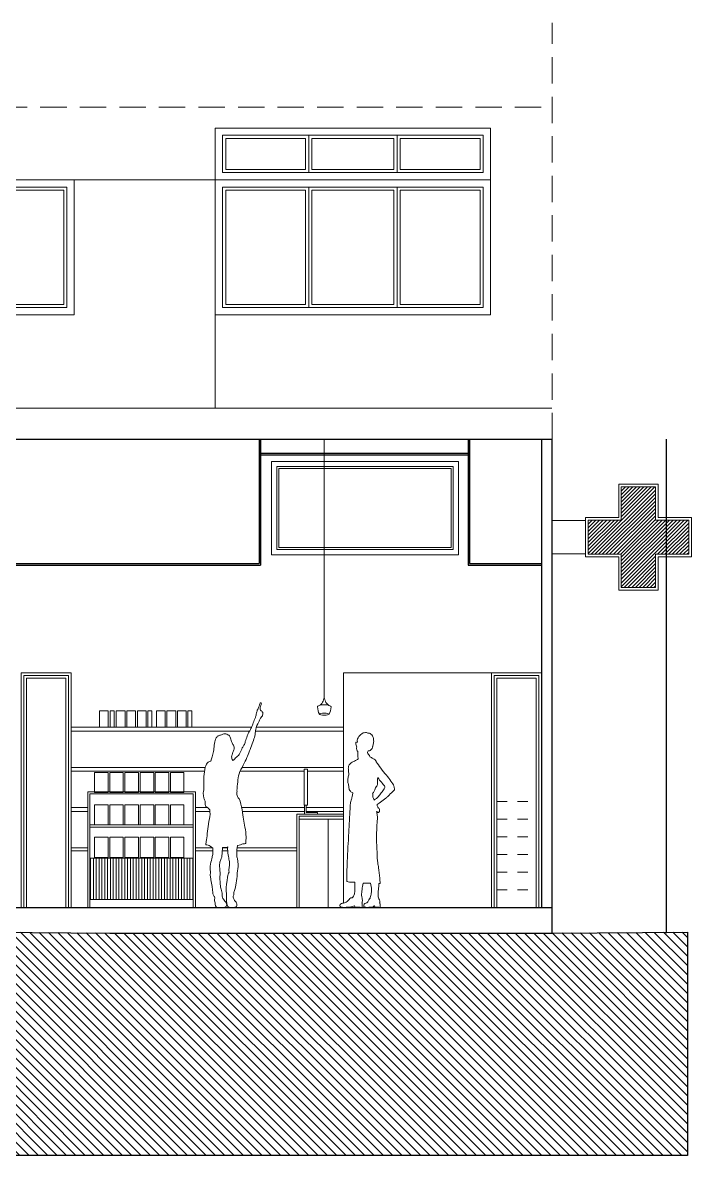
# Model space of a CAD drawing. Header units: millimetres. Extents: x -177 to 251, y 63 to 264.
# Drawn here: x 161.96 to 168.4, y 129.68 to 140.6 of the extents above; entities that cross this region are included whole.
import ezdxf

# ---------------------------------------------------------------- set-up
doc = ezdxf.new("R2010")
doc.units = ezdxf.units.MM
doc.header["$LTSCALE"] = 0.01
doc.linetypes.add('TRAZOS', pattern=[19.05, 12.7, -6.35])
for name, color, linetype, lineweight in [('ARQ_AUXILIARES', 4, 'Continuous', 0), ('ARQ_DISCONTINUAS', 6, 'TRAZOS', 5), ('ARQ_MOBILIARIO', 102, 'Continuous', 5), ('ARQ_PROYECCION 2', 5, 'Continuous', 5), ('ARQ_SECCION', 1, 'Continuous', 25)]:
    doc.layers.add(name, color=color, linetype=linetype, lineweight=lineweight)

# ---------------------------------------------------------------- blocks, each defined once
blk = doc.blocks.new('q4gqwrge')
at = {"layer": 'ARQ_MOBILIARIO'}
for p, q in [((1430.389, 889.423), (1430.389, 890.808)), ((1430.382, 889.423), (1430.397, 889.423))]:
    blk.add_line(p, q, dxfattribs=at)
blk.add_ellipse((1430.389, 889.119), major_axis=(-0.0917, 0), ratio=0.214926, dxfattribs=at)
for points, knots in [([(1430.3, 889.287), (1430.316, 889.298), (1430.359, 889.333), (1430.375, 889.386), (1430.382, 889.423)], [2.482764, 2.482764, 2.482764, 2.482764, 8.247085, 19.15, 19.15, 19.15, 19.15]), ([(1430.477, 889.288), (1430.462, 889.299), (1430.419, 889.334), (1430.403, 889.386), (1430.397, 889.423)], [2.656786, 2.656786, 2.656786, 2.656786, 8.247085, 19.15, 19.15, 19.15, 19.15]), ([(1430.259, 889.261), (1430.26, 889.264), (1430.262, 889.27), (1430.266, 889.274), (1430.267, 889.275)], [0, 0, 0, 0, 1.084935, 1.711007, 1.711007, 1.711007, 1.711007]), ([(1430.259, 889.261), (1430.266, 889.209), (1430.272, 889.155), (1430.298, 889.117), (1430.299, 889.115)], [0, 0, 0, 0, 14.632512, 15.185989, 15.185989, 15.185989, 15.185989]), ([(1430.267, 889.275), (1430.288, 889.283), (1430.358, 889.307), (1430.447, 889.302), (1430.504, 889.278), (1430.513, 889.274)], [1.941003, 1.941003, 1.941003, 1.941003, 8.486719, 24.188539, 27.030156, 27.030156, 27.030156, 27.030156]), ([(1430.52, 889.261), (1430.513, 889.209), (1430.506, 889.155), (1430.48, 889.117), (1430.48, 889.115)], [0, 0, 0, 0, 14.632512, 15.185989, 15.185989, 15.185989, 15.185989]), ([(1430.52, 889.261), (1430.518, 889.264), (1430.517, 889.269), (1430.514, 889.273), (1430.513, 889.274)], [0, 0, 0, 0, 1.084935, 1.456668, 1.456668, 1.456668, 1.456668])]:
    blk.add_open_spline(points, degree=3, knots=knots, dxfattribs=at)
blk = doc.blocks.new('YULYUL')
at = {"layer": 'ARQ_MOBILIARIO'}
for p, q in [((-171.532, 104.973), (-171.532, 104.974)), ((-171.523, 104.973), (-171.523, 104.973))]:
    blk.add_line(p, q, dxfattribs=at)
for points, knots in [([(-171.635, 106.568), (-171.633, 106.577), (-171.63, 106.598), (-171.667, 106.643), (-171.696, 106.658), (-171.724, 106.66), (-171.734, 106.65), (-171.752, 106.655), (-171.783, 106.628), (-171.792, 106.595), (-171.792, 106.554), (-171.784, 106.533), (-171.779, 106.524)], [-3.140498, -3.140498, -3.140498, -3.140498, -2.833368, -2.41285, -2.077533, -1.793865, -1.597422, -1.367543, -1.019749, -0.685792, -0.323443, 0, 0, 0, 0]), ([(-171.628, 106.518), (-171.622, 106.533), (-171.622, 106.546), (-171.616, 106.559), (-171.62, 106.569), (-171.634, 106.565)], [-1.240312, -1.240312, -1.240312, -1.240312, -0.787891, -0.366886, 0, 0, 0, 0]), ([(-171.779, 106.524), (-171.783, 106.521), (-171.783, 106.511), (-171.76, 106.484), (-171.752, 106.481), (-171.737, 106.481)], [2.038484, 2.038484, 2.038484, 2.038484, 2.333341, 2.879208, 3.165681, 3.165681, 3.165681, 3.165681]), ([(-171.732, 106.466), (-171.734, 106.459), (-171.739, 106.445), (-171.753, 106.437), (-171.753, 106.428), (-171.753, 106.425)], [-0.6735575, -0.6735575, -0.6735575, -0.6735575, -0.4084396, -0.186773, 0, 0, 0, 0]), ([(-171.737, 106.481), (-171.736, 106.477), (-171.734, 106.472), (-171.732, 106.467), (-171.732, 106.466)], [-0.883487, -0.883487, -0.883487, -0.883487, -0.670036, -0.6407235, -0.6407235, -0.6407235, -0.6407235]), ([(-171.641, 106.403), (-171.641, 106.407), (-171.639, 106.425), (-171.638, 106.457), (-171.639, 106.474)], [2.8068454, 2.8068454, 2.8068454, 2.8068454, 3.0621941, 3.4709066, 3.4709066, 3.4709066, 3.4709066]), ([(-171.639, 106.474), (-171.631, 106.482), (-171.625, 106.498), (-171.627, 106.513), (-171.628, 106.518)], [4.1759606, 4.1759606, 4.1759606, 4.1759606, 4.4880141, 4.6647274, 4.6647274, 4.6647274, 4.6647274]), ([(-171.815, 106.376), (-171.83, 106.357), (-171.857, 106.311), (-171.915, 106.248), (-171.955, 106.193), (-171.989, 106.144), (-171.989, 106.127), (-171.996, 106.11), (-171.985, 106.098), (-171.938, 106.054), (-171.918, 106.031), (-171.873, 105.997), (-171.827, 105.966), (-171.823, 105.962), (-171.826, 105.952), (-171.828, 105.936), (-171.844, 105.925), (-171.849, 105.916), (-171.849, 105.904), (-171.847, 105.898), (-171.838, 105.881), (-171.829, 105.89), (-171.822, 105.896), (-171.819, 105.898)], [2.628782, 2.628782, 2.628782, 2.628782, 3.119173, 3.648426, 4.135236, 4.561296, 4.798032, 5.018819, 5.238677, 5.694619, 6.021985, 6.459979, 6.879737, 6.995598, 7.164975, 7.394523, 7.641831, 7.820915, 8.005517, 8.163311, 8.383889, 8.576531, 8.718021, 8.718021, 8.718021, 8.718021]), ([(-171.753, 106.425), (-171.759, 106.423), (-171.774, 106.413), (-171.795, 106.403), (-171.814, 106.387), (-171.815, 106.379), (-171.815, 106.376)], [-0.960101, -0.960101, -0.960101, -0.960101, -0.7613964, -0.4547702, -0.1806178, 0, 0, 0, 0]), ([(-171.584, 106.371), (-171.588, 106.376), (-171.596, 106.378), (-171.617, 106.388), (-171.633, 106.398), (-171.641, 106.403)], [6.6288375, 6.6288375, 6.6288375, 6.6288375, 6.8349632, 7.1143569, 7.4301408, 7.4301408, 7.4301408, 7.4301408]), ([(-171.553, 106.251), (-171.551, 106.262), (-171.549, 106.283), (-171.548, 106.308), (-171.546, 106.322), (-171.555, 106.349), (-171.573, 106.365), (-171.584, 106.371)], [0, 0, 0, 0, 0.331585, 0.609642, 0.823129, 1.115511, 1.460016, 1.460016, 1.460016, 1.460016]), ([(-171.591, 106.078), (-171.579, 106.081), (-171.566, 106.09), (-171.553, 106.109), (-171.554, 106.142), (-171.541, 106.177), (-171.54, 106.21), (-171.549, 106.239), (-171.553, 106.251)], [3.607915, 3.607915, 3.607915, 3.607915, 3.900178, 4.160917, 4.487996, 4.836914, 5.179056, 5.516997, 5.516997, 5.516997, 5.516997]), ([(-171.796, 106.006), (-171.81, 106.017), (-171.838, 106.041), (-171.864, 106.073), (-171.89, 106.114), (-171.9, 106.127), (-171.901, 106.135), (-171.895, 106.146), (-171.872, 106.171), (-171.843, 106.207), (-171.831, 106.223)], [-3.109666, -3.109666, -3.109666, -3.109666, -2.690701, -2.313383, -1.920601, -1.696772, -1.544464, -1.361296, -0.974551, -0.681639, -0.681639, -0.681639, -0.681639]), ([(-171.831, 106.223), (-171.828, 106.208), (-171.826, 106.178), (-171.83, 106.157), (-171.822, 106.142), (-171.808, 106.125), (-171.806, 106.107), (-171.79, 106.081), (-171.785, 106.076), (-171.781, 106.075)], [0, 0, 0, 0, 0.384041, 0.641307, 0.871693, 1.129062, 1.377912, 1.691055, 1.860567, 1.860567, 1.860567, 1.860567]), ([(-171.781, 106.075), (-171.782, 106.07), (-171.783, 106.06), (-171.783, 106.035), (-171.788, 106.021), (-171.793, 106.011), (-171.796, 106.006)], [-11.0503841, -11.0503841, -11.0503841, -11.0503841, -10.820812, -10.5444225, -10.3194463, -10.0879684, -10.0879684, -10.0879684, -10.0879684]), ([(-171.61, 105.214), (-171.595, 105.215), (-171.561, 105.215), (-171.535, 105.221), (-171.533, 105.23), (-171.532, 105.295), (-171.534, 105.361), (-171.548, 105.631), (-171.555, 105.773), (-171.565, 105.929), (-171.565, 105.97), (-171.577, 106.016), (-171.586, 106.045), (-171.59, 106.067), (-171.591, 106.078)], [0.322249, 0.322249, 0.322249, 0.322249, 0.727538, 1.00535, 1.159346, 1.589788, 2.083291, 3.003347, 3.733204, 4.419556, 4.788192, 5.169489, 5.489511, 5.815827, 5.815827, 5.815827, 5.815827]), ([(-171.819, 105.898), (-171.821, 105.889), (-171.826, 105.863), (-171.829, 105.823), (-171.82, 105.744), (-171.818, 105.631), (-171.824, 105.508), (-171.828, 105.402), (-171.84, 105.356), (-171.849, 105.258), (-171.854, 105.212), (-171.854, 105.203), (-171.847, 105.203), (-171.842, 105.203)], [-8.998568, -8.998568, -8.998568, -8.998568, -8.749868, -8.368464, -7.866714, -7.255829, -6.610519, -6.0361, -5.636562, -5.066373, -4.683586, -4.541559, -4.406433, -4.406433, -4.406433, -4.406433]), ([(-171.842, 105.203), (-171.841, 105.188), (-171.839, 105.16), (-171.83, 105.094), (-171.838, 105.059), (-171.853, 105.039), (-171.849, 105.017), (-171.848, 105.014)], [-1.822002, -1.822002, -1.822002, -1.822002, -1.437778, -0.946083, -0.478802, -0.180528, 0, 0, 0, 0]), ([(-171.759, 105.06), (-171.758, 105.066), (-171.759, 105.08), (-171.767, 105.1), (-171.774, 105.143), (-171.768, 105.186), (-171.761, 105.207)], [0.018548, 0.018548, 0.018548, 0.018548, 0.257933, 0.524339, 0.892415, 1.359118, 1.359118, 1.359118, 1.359118]), ([(-171.69, 105.205), (-171.685, 105.185), (-171.68, 105.147), (-171.673, 105.09), (-171.681, 105.063), (-171.684, 105.027), (-171.678, 105.018), (-171.676, 105.014)], [-1.72029, -1.72029, -1.72029, -1.72029, -1.275084, -0.852697, -0.544661, -0.213062, 0, 0, 0, 0]), ([(-171.585, 105.064), (-171.59, 105.069), (-171.599, 105.079), (-171.609, 105.113), (-171.611, 105.149), (-171.612, 105.193), (-171.61, 105.214)], [-1.393906, -1.393906, -1.393906, -1.393906, -1.140338, -0.811526, -0.461176, 0, 0, 0, 0]), ([(-171.852, 105.015), (-171.854, 105), (-171.854, 104.988), (-171.853, 104.973), (-171.836, 104.973), (-171.82, 104.973), (-171.802, 104.975), (-171.802, 104.979), (-171.802, 104.982), (-171.8, 104.988), (-171.797, 104.987), (-171.791, 104.986), (-171.788, 104.975), (-171.742, 104.973), (-171.69, 104.971), (-171.699, 105.009), (-171.716, 105.012), (-171.736, 105.019), (-171.742, 105.044), (-171.753, 105.057), (-171.759, 105.06)], [0, 0, 0, 0, 0.341166, 0.341166, 0.341166, 0.807876, 0.807876, 0.807876, 0.975869, 0.975869, 0.975869, 1.15438, 1.494045, 1.848751, 2.277226, 2.562095, 2.830463, 3.175824, 3.527544, 3.738207, 3.738207, 3.738207, 3.738207]), ([(-171.679, 105.015), (-171.681, 105), (-171.681, 104.988), (-171.679, 104.973), (-171.657, 104.973), (-171.634, 104.973), (-171.61, 104.975), (-171.61, 104.979), (-171.61, 104.982), (-171.607, 104.988), (-171.604, 104.987), (-171.594, 104.986), (-171.572, 104.975), (-171.527, 104.973), (-171.457, 104.971), (-171.469, 105.009), (-171.492, 105.012), (-171.529, 105.019), (-171.554, 105.047), (-171.569, 105.065), (-171.58, 105.064), (-171.585, 105.064)], [0, 0, 0, 0, 0.341102, 0.341102, 0.341102, 0.807725, 0.807725, 0.807725, 0.975686, 0.975686, 0.975686, 1.154164, 1.493765, 1.848404, 2.276799, 2.561615, 2.829932, 3.175228, 3.526882, 3.803337, 3.970496, 3.970496, 3.970496, 3.970496])]:
    blk.add_open_spline(points, degree=3, knots=knots, dxfattribs=at)
for points in [[(-171.634, 106.565), (-171.634, 106.566), (-171.635, 106.567), (-171.635, 106.568)], [(-171.761, 105.207), (-171.74, 105.207), (-171.712, 105.205), (-171.69, 105.205)], [(-171.848, 105.014), (-171.849, 105.014), (-171.85, 105.014), (-171.852, 105.015)], [(-171.676, 105.014), (-171.677, 105.015), (-171.678, 105.015), (-171.679, 105.015)]]:
    blk.add_open_spline(points, degree=3, dxfattribs=at)
blk = doc.blocks.new('cruz farmacia')
at = {"layer": 'ARQ_MOBILIARIO'}
h = blk.add_hatch(dxfattribs=at)
h.set_pattern_fill('ANSI31', color=256, scale=0.0079)
h.paths.add_polyline_path([(-206.362, 149.295), (-206.042, 149.295), (-206.042, 149.624), (-206.362, 149.624), (-206.362, 149.944), (-206.691, 149.944), (-206.691, 149.624), (-207.011, 149.624), (-207.011, 149.295), (-206.691, 149.295), (-206.691, 148.975), (-206.362, 148.975)])
for p, q in [((-207.036, 149.619), (-207.356, 149.619)), ((-207.036, 149.3), (-207.356, 149.3))]:
    blk.add_line(p, q, dxfattribs=at)
for points in [[(-206.691, 149.624), (-207.011, 149.624), (-207.011, 149.295), (-206.691, 149.295), (-206.691, 148.975), (-206.362, 148.975), (-206.362, 149.295), (-206.042, 149.295), (-206.042, 149.624), (-206.362, 149.624), (-206.362, 149.944), (-206.691, 149.944), (-206.691, 149.624)], [(-206.716, 149.649), (-206.716, 149.969), (-206.336, 149.969), (-206.336, 149.649)], [(-206.716, 149.649), (-207.036, 149.649), (-207.036, 149.269), (-206.716, 149.269), (-206.716, 148.949), (-206.336, 148.949), (-206.336, 149.269), (-206.016, 149.269), (-206.016, 149.649), (-206.336, 149.649)]]:
    blk.add_lwpolyline(points, dxfattribs=at)

msp = doc.modelspace()

# ---------------------------------------------------------------- hatches: boundary and pattern name
at = {"layer": 'ARQ_AUXILIARES', "true_color": 0xcfcfcf}
h = msp.add_hatch(dxfattribs=at)
h.set_pattern_fill('LINE', color=254, scale=0.02, angle=315)
h.set_pattern_definition([(315, (-60.774773, -11.847565), (0.04490128, 0.04490128), [])])
h.paths.add_polyline_path([(168.366, 129.683), (168.366, 131.835), (167.062, 131.826), (166.477, 131.826), (164.117, 131.826), (162.802, 131.826), (159.802, 131.851), (157.877, 131.866), (155.227, 131.871), (153.852, 131.876), (149.709, 131.912), (149.709, 129.683)])
at = {"layer": 'ARQ_MOBILIARIO', "true_color": 0x969696}
h = msp.add_hatch(dxfattribs=at)
h.set_pattern_fill('ANSI31', color=252, scale=0.0086, angle=45)
h.set_pattern_definition([(90, (284.969628, 49.56826), (-0.027305, 5e-18), [])])
h.paths.add_polyline_path([(163.605, 132.148), (163.605, 132.548), (162.608, 132.548), (162.608, 132.148)])

# ---------------------------------------------------------------- linework, layer by layer
at = {"layer": 'ARQ_AUXILIARES'}
for p, q in [((163.817, 139.586), (163.817, 137.786)), ((164.687, 139.486), (164.687, 139.186)), ((164.717, 139.516), (164.717, 139.156)), ((164.747, 139.486), (164.747, 139.186)), ((165.568, 139.516), (165.568, 139.156)), ((165.598, 139.486), (165.598, 139.186)), ((164.717, 139.016), (164.717, 137.856)), ((165.568, 139.016), (165.568, 137.856)), ((164.687, 138.986), (164.687, 137.886)), ((164.747, 138.986), (164.747, 137.886)), ((165.598, 138.986), (165.598, 137.886))]:
    msp.add_line(p, q, dxfattribs=at)
for points in [[(166.468, 139.586), (163.817, 139.586)], [(163.817, 137.786), (166.468, 137.786), (166.468, 139.586)], [(164.687, 139.486), (163.917, 139.486), (163.917, 139.186), (164.687, 139.186)], [(164.747, 139.186), (165.538, 139.186), (165.538, 139.486), (164.747, 139.486)], [(165.598, 139.186), (166.368, 139.186), (166.368, 139.486), (165.598, 139.486)], [(160.726, 137.786), (162.456, 137.786), (162.456, 139.086), (160.726, 139.086), (160.726, 137.786)], [(166.468, 139.086), (163.817, 139.086)], [(161.886, 137.886), (162.356, 137.886), (162.356, 138.986), (161.886, 138.986)], [(164.687, 138.986), (163.917, 138.986), (163.917, 137.886), (164.687, 137.886)], [(164.747, 137.886), (165.538, 137.886), (165.538, 138.986), (164.747, 138.986)], [(165.598, 137.886), (166.368, 137.886), (166.368, 138.986), (165.598, 138.986)]]:
    msp.add_lwpolyline(points, dxfattribs=at)
for points in [[(163.887, 139.156), (166.398, 139.156), (166.398, 139.516), (163.887, 139.516)], [(160.796, 137.856), (162.386, 137.856), (162.386, 139.016), (160.796, 139.016)], [(163.887, 137.856), (166.398, 137.856), (166.398, 139.016), (163.887, 139.016)], [(162.654, 133.18), (162.784, 133.18), (162.784, 133.375), (162.654, 133.375)], [(162.8, 133.18), (162.93, 133.18), (162.93, 133.375), (162.8, 133.375)], [(162.946, 133.18), (163.077, 133.18), (163.077, 133.375), (162.946, 133.375)], [(163.093, 133.18), (163.223, 133.18), (163.223, 133.375), (163.093, 133.375)], [(163.239, 133.18), (163.369, 133.18), (163.369, 133.375), (163.239, 133.375)], [(163.385, 133.18), (163.515, 133.18), (163.515, 133.375), (163.385, 133.375)], [(162.654, 132.868), (162.784, 132.868), (162.784, 133.063), (162.654, 133.063)], [(162.8, 132.868), (162.93, 132.868), (162.93, 133.063), (162.8, 133.063)], [(162.946, 132.868), (163.077, 132.868), (163.077, 133.063), (162.946, 133.063)], [(163.093, 132.868), (163.223, 132.868), (163.223, 133.063), (163.093, 133.063)], [(163.239, 132.868), (163.369, 132.868), (163.369, 133.063), (163.239, 133.063)], [(163.385, 132.868), (163.515, 132.868), (163.515, 133.063), (163.385, 133.063)], [(162.654, 132.555), (162.784, 132.555), (162.784, 132.749), (162.654, 132.749)], [(162.8, 132.555), (162.93, 132.555), (162.93, 132.749), (162.8, 132.749)], [(162.946, 132.555), (163.077, 132.555), (163.077, 132.749), (162.946, 132.749)], [(163.093, 132.555), (163.223, 132.555), (163.223, 132.749), (163.093, 132.749)], [(163.239, 132.555), (163.369, 132.555), (163.369, 132.749), (163.239, 132.749)], [(163.385, 132.555), (163.515, 132.555), (163.515, 132.749), (163.385, 132.749)]]:
    msp.add_lwpolyline(points, close=True, dxfattribs=at)
at = {"layer": 'ARQ_DISCONTINUAS', "ltscale": 2}
for p, q in [((167.062, 136.586), (167.062, 140.601)), ((151.463, 139.786), (167.058, 139.786))]:
    msp.add_line(p, q, dxfattribs=at)
at = {"layer": 'ARQ_DISCONTINUAS', "ltscale": 0.008}
for p, q in [((166.528, 133.093), (166.908, 133.093)), ((166.528, 132.923), (166.908, 132.923)), ((166.528, 132.753), (166.908, 132.753)), ((166.528, 132.583), (166.908, 132.583)), ((166.528, 132.413), (166.908, 132.413)), ((166.528, 132.243), (166.908, 132.243))]:
    msp.add_line(p, q, dxfattribs=at)
at = {"layer": 'ARQ_MOBILIARIO'}
for p, q in [((164.866, 134.781), (164.866, 136.586)), ((163.605, 133.168), (163.605, 132.073)), ((163.625, 133.188), (163.625, 132.073)), ((164.802, 132.988), (164.802, 132.973)), ((165.053, 132.973), (164.603, 132.973)), ((164.603, 132.973), (164.603, 132.073)), ((165.053, 132.953), (164.623, 132.953)), ((164.623, 132.953), (164.623, 132.073)), ((165.053, 132.923), (164.623, 132.923)), ((164.903, 132.923), (164.903, 132.073)), ((165.053, 132.973), (165.053, 132.923)), ((162.608, 132.868), (163.605, 132.868)), ((162.608, 132.548), (162.608, 132.848)), ((162.608, 132.848), (163.605, 132.848)), ((162.608, 132.548), (163.605, 132.548)), ((163.884, 132.619), (163.937, 132.619)), ((163.887, 132.649), (163.936, 132.649)), ((162.608, 132.148), (163.605, 132.148))]:
    msp.add_line(p, q, dxfattribs=at)
for points in [[(161.948, 132.073), (161.948, 134.333), (162.428, 134.333), (162.428, 132.073)], [(161.973, 132.073), (161.973, 134.308), (162.403, 134.308), (162.403, 132.073)], [(166.478, 132.073), (166.478, 134.333), (166.958, 134.333), (166.958, 132.073)], [(166.503, 132.073), (166.503, 134.308), (166.933, 134.308), (166.933, 132.073)], [(161.998, 132.073), (161.998, 134.283), (162.378, 134.283), (162.378, 132.073)], [(166.528, 132.073), (166.528, 134.283), (166.908, 134.283), (166.908, 132.073)], [(162.588, 132.073), (162.588, 133.188), (163.625, 133.188)], [(162.608, 132.073), (162.608, 133.168), (163.605, 133.168)], [(164.677, 133.058), (164.677, 132.973)], [(164.692, 133.058), (164.692, 132.988), (164.802, 132.988)]]:
    msp.add_lwpolyline(points, dxfattribs=at)
for points in [[(162.702, 133.967), (162.786, 133.967), (162.786, 133.811), (162.702, 133.811)], [(162.804, 133.967), (162.841, 133.967), (162.841, 133.811), (162.804, 133.811)], [(162.863, 133.967), (162.947, 133.967), (162.947, 133.811), (162.863, 133.811)], [(162.965, 133.967), (163.049, 133.967), (163.049, 133.811), (162.965, 133.811)], [(163.066, 133.967), (163.15, 133.967), (163.15, 133.811), (163.066, 133.811)], [(163.167, 133.967), (163.204, 133.967), (163.204, 133.811), (163.167, 133.811)], [(163.249, 133.967), (163.333, 133.967), (163.333, 133.811), (163.249, 133.811)], [(163.351, 133.967), (163.435, 133.967), (163.435, 133.811), (163.351, 133.811)], [(163.452, 133.967), (163.536, 133.967), (163.536, 133.811), (163.452, 133.811)], [(163.553, 133.967), (163.59, 133.967), (163.59, 133.811), (163.553, 133.811)], [(164.672, 133.405), (164.706, 133.405), (164.706, 133.058), (164.672, 133.058)]]:
    msp.add_lwpolyline(points, close=True, dxfattribs=at)
for points, knots in [([(164.147, 133.771), (164.149, 133.777), (164.162, 133.799), (164.178, 133.839), (164.196, 133.891), (164.209, 133.916), (164.214, 133.96), (164.229, 133.988), (164.246, 134.034), (164.252, 134.047), (164.265, 134.042), (164.251, 134.012), (164.246, 133.988), (164.25, 133.975), (164.264, 133.963), (164.277, 133.954), (164.273, 133.916), (164.254, 133.904), (164.244, 133.876), (164.231, 133.857), (164.202, 133.791), (164.203, 133.758), (164.201, 133.75)], [1.150685, 1.150685, 1.150685, 1.150685, 1.454761, 1.848631, 2.268907, 2.578495, 2.943574, 3.283176, 3.683683, 3.879294, 4.031963, 4.343086, 4.63604, 4.838254, 5.076103, 5.300111, 5.627187, 5.900296, 6.196598, 6.479224, 6.964463, 7.327317, 7.327317, 7.327317, 7.327317]), ([(163.985, 133.489), (163.998, 133.5), (164.021, 133.523), (164.058, 133.555), (164.074, 133.613), (164.095, 133.635), (164.106, 133.673), (164.124, 133.724), (164.135, 133.76), (164.147, 133.771)], [0, 0, 0, 0, 0.42544, 0.850884, 1.311664, 1.642424, 2.013389, 2.478585, 2.875637, 2.875637, 2.875637, 2.875637]), ([(164.201, 133.75), (164.201, 133.746), (164.202, 133.735), (164.192, 133.709), (164.145, 133.577), (164.123, 133.519), (164.086, 133.442), (164.041, 133.364), (164.033, 133.282), (164.027, 133.227), (164.025, 133.199)], [-3.754854, -3.754854, -3.754854, -3.754854, -3.550773, -3.248784, -2.57843, -2.101814, -1.583317, -1.03741, -0.524596, 0, 0, 0, 0]), ([(163.775, 133.484), (163.775, 133.488), (163.777, 133.499), (163.793, 133.538), (163.803, 133.592), (163.806, 133.651), (163.822, 133.709), (163.844, 133.73), (163.877, 133.736), (163.905, 133.751), (163.952, 133.736), (163.963, 133.706), (163.975, 133.659), (163.996, 133.63), (164.002, 133.606), (163.989, 133.575), (163.979, 133.546), (163.97, 133.524), (163.979, 133.501), (163.985, 133.489)], [4.746574, 4.746574, 4.746574, 4.746574, 4.926123, 5.304153, 5.738439, 6.194543, 6.637315, 6.946261, 7.273295, 7.599804, 7.978125, 8.30033, 8.703584, 9.052125, 9.326949, 9.659952, 9.982799, 10.262045, 10.584843, 10.584843, 10.584843, 10.584843]), ([(163.745, 133.037), (163.73, 133.04), (163.713, 133.064), (163.724, 133.086), (163.712, 133.11), (163.703, 133.143), (163.705, 133.16), (163.696, 133.174), (163.709, 133.205), (163.705, 133.257), (163.705, 133.335), (163.715, 133.422), (163.743, 133.477), (163.766, 133.482), (163.775, 133.484)], [0, 0, 0, 0, 0.33504, 0.620011, 0.918069, 1.270234, 1.511641, 1.733992, 2.062241, 2.488709, 3.019612, 3.587638, 4.033869, 4.358582, 4.358582, 4.358582, 4.358582]), ([(164.025, 133.199), (164.028, 133.192), (164.017, 133.157), (164.052, 133.12), (164.079, 133.012), (164.087, 132.924), (164.104, 132.847), (164.115, 132.756), (164.111, 132.703), (164.11, 132.685), (164.079, 132.691), (164.053, 132.671), (164.031, 132.671)], [-10.747544, -10.747544, -10.747544, -10.747544, -10.395912, -9.99251, -9.383482, -8.829848, -8.315019, -7.751564, -7.332171, -7.126059, -6.835475, -6.438551, -6.438551, -6.438551, -6.438551]), ([(163.792, 132.649), (163.777, 132.657), (163.749, 132.677), (163.72, 132.673), (163.735, 132.716), (163.745, 132.875), (163.772, 132.966), (163.764, 132.992), (163.763, 133.014)], [-4.084991, -4.084991, -4.084991, -4.084991, -3.694277, -3.428702, -3.100772, -2.347072, -1.782071, -1.410386, -1.410386, -1.410386, -1.410386]), ([(163.936, 132.656), (163.932, 132.654), (163.918, 132.648), (163.9, 132.652), (163.887, 132.652)], [-5.3793065, -5.3793065, -5.3793065, -5.3793065, -5.2588027, -4.9449977, -4.9449977, -4.9449977, -4.9449977]), ([(163.949, 132.413), (163.948, 132.422), (163.947, 132.441), (163.957, 132.487), (163.952, 132.526), (163.938, 132.58), (163.935, 132.63), (163.936, 132.656)], [0, 0, 0, 0, 0.303658, 0.689942, 1.051599, 1.475575, 1.976612, 1.976612, 1.976612, 1.976612]), ([(164.031, 132.671), (164.028, 132.659), (164.024, 132.636), (164.021, 132.568), (164.032, 132.537), (164.037, 132.495), (164.036, 132.451), (164.031, 132.423), (164.027, 132.409)], [-2.269015, -2.269015, -2.269015, -2.269015, -1.919278, -1.455533, -1.124239, -0.756658, -0.375264, 0, 0, 0, 0]), ([(163.771, 132.402), (163.768, 132.424), (163.765, 132.468), (163.782, 132.544), (163.794, 132.581), (163.795, 132.627), (163.792, 132.649)], [0, 0, 0, 0, 0.471405, 0.967018, 1.331394, 1.797201, 1.797201, 1.797201, 1.797201]), ([(163.887, 132.652), (163.886, 132.637), (163.883, 132.608), (163.879, 132.542), (163.857, 132.511), (163.859, 132.463), (163.859, 132.436), (163.859, 132.422)], [-1.950442, -1.950442, -1.950442, -1.950442, -1.561037, -1.105588, -0.753934, -0.369004, 0, 0, 0, 0]), ([(163.859, 132.422), (163.868, 132.414), (163.856, 132.367), (163.867, 132.281), (163.867, 132.26), (163.887, 132.209), (163.877, 132.181), (163.899, 132.142), (163.916, 132.129), (163.923, 132.115), (163.936, 132.07), (163.845, 132.074), (163.823, 132.073), (163.815, 132.104), (163.818, 132.117), (163.806, 132.138), (163.814, 132.161), (163.812, 132.175), (163.791, 132.198), (163.797, 132.218), (163.774, 132.339), (163.769, 132.377), (163.764, 132.395), (163.771, 132.402)], [-7.743264, -7.743264, -7.743264, -7.743264, -7.330802, -6.785556, -6.507124, -6.101508, -5.783411, -5.408274, -5.145199, -4.91132, -4.574546, -4.067894, -3.794638, -3.499932, -3.286384, -3.013927, -2.733525, -2.518005, -2.218433, -1.955444, -1.317239, -0.936967, -0.678387, -0.678387, -0.678387, -0.678387]), ([(164.027, 132.409), (164.029, 132.387), (164.019, 132.328), (164.014, 132.255), (163.991, 132.222), (163.999, 132.194), (163.983, 132.181), (164.001, 132.138), (164.022, 132.122), (164.024, 132.09), (164.02, 132.073), (163.957, 132.072), (163.942, 132.078), (163.93, 132.089), (163.926, 132.131), (163.922, 132.163), (163.928, 132.203), (163.923, 132.215), (163.917, 132.241), (163.935, 132.361), (163.939, 132.403), (163.949, 132.413)], [-7.246247, -7.246247, -7.246247, -7.246247, -6.747201, -6.2191, -5.852972, -5.557879, -5.315131, -4.927429, -4.616256, -4.332407, -4.068552, -3.663688, -3.33579, -3.111874, -2.732871, -2.372189, -2.003306, -1.79347, -1.497344, -0.823119, -0.413712, -0.413712, -0.413712, -0.413712])]:
    msp.add_open_spline(points, degree=3, knots=knots, dxfattribs=at)
msp.add_open_spline([(163.763, 133.014), (163.756, 133.021), (163.75, 133.028), (163.745, 133.037)], degree=3, dxfattribs=at)
at = {"layer": 'ARQ_PROYECCION 2'}
for p, q in [((163.817, 139.086), (154.534, 139.086)), ((163.817, 136.886), (163.817, 139.086)), ((151.982, 136.886), (167.058, 136.886))]:
    msp.add_line(p, q, dxfattribs=at)
at = {"layer": 'ARQ_PROYECCION 2', "linetype": 'Continuous'}
for p, q in [((165.053, 132.115), (165.053, 134.333)), ((165.053, 134.333), (166.478, 134.333)), ((162.428, 133.811), (164.166, 133.811)), ((162.428, 133.773), (164.148, 133.773)), ((164.204, 133.773), (165.053, 133.773)), ((164.212, 133.811), (165.053, 133.811)), ((162.428, 133.423), (163.72, 133.423)), ((164.075, 133.423), (165.053, 133.423)), ((162.428, 133.386), (163.712, 133.386)), ((164.056, 133.386), (164.672, 133.386)), ((164.706, 133.386), (165.053, 133.386)), ((162.428, 133.036), (162.588, 133.036)), ((162.428, 132.999), (162.588, 132.999)), ((163.625, 133.036), (163.746, 133.036)), ((163.625, 132.999), (163.764, 132.999)), ((164.072, 133.036), (164.677, 133.036)), ((164.079, 132.999), (164.677, 132.999)), ((164.692, 133.036), (165.053, 133.036)), ((164.692, 132.999), (165.053, 132.999)), ((162.428, 132.649), (162.588, 132.649)), ((162.428, 132.619), (162.588, 132.619)), ((163.625, 132.649), (163.792, 132.649)), ((163.625, 132.619), (163.794, 132.619)), ((164.024, 132.619), (164.603, 132.619)), ((164.027, 132.649), (164.603, 132.649))]:
    msp.add_line(p, q, dxfattribs=at)
for points in [[(164.358, 135.473), (166.158, 135.473), (166.158, 136.373), (164.358, 136.373)], [(164.408, 135.523), (166.108, 135.523), (166.108, 136.323), (164.408, 136.323)], [(164.428, 135.543), (166.088, 135.543), (166.088, 136.303), (164.428, 136.303)]]:
    msp.add_lwpolyline(points, close=True, dxfattribs=at)
at = {"layer": 'ARQ_SECCION'}
for p, q in [((151.982, 136.586), (167.058, 136.586)), ((164.238, 136.586), (164.238, 135.388)), ((164.253, 136.586), (164.253, 135.373)), ((166.252, 136.586), (166.252, 135.373)), ((166.267, 136.586), (166.267, 135.388)), ((166.958, 136.586), (166.958, 132.073)), ((167.062, 131.826), (167.062, 136.586)), ((168.162, 131.826), (168.162, 136.586)), ((164.253, 136.451), (166.252, 136.451)), ((164.253, 136.436), (166.252, 136.436)), ((152.232, 135.388), (164.238, 135.388)), ((166.267, 135.388), (166.958, 135.388)), ((152.232, 135.373), (164.253, 135.373)), ((166.252, 135.373), (166.958, 135.373)), ((152.232, 132.073), (167.058, 132.073))]:
    msp.add_line(p, q, dxfattribs=at)
msp.add_lwpolyline([(149.709, 129.683), (149.709, 131.912), (153.852, 131.876), (155.227, 131.871), (157.877, 131.866), (159.802, 131.851), (162.802, 131.826), (164.117, 131.826), (166.477, 131.826), (167.062, 131.826), (168.366, 131.835), (168.366, 131.835), (168.366, 131.835), (168.366, 129.683)], close=True, dxfattribs=at)

# ---------------------------------------------------------------- block references
at = {"layer": 'ARQ_MOBILIARIO'}
msp.add_blockref('cruz farmacia', (374.419, -13.817), dxfattribs=at)
at = {"layer": 'ARQ_MOBILIARIO', "xscale": -0.5, "yscale": 0.5, "zscale": 0.5}
msp.add_blockref('q4gqwrge', (880.061, -310.623), dxfattribs=at)
at = {"layer": 'ARQ_SECCION', "xscale": -1}
msp.add_blockref('YULYUL', (-6.449, 27.101), dxfattribs=at)

doc.saveas('drawing.dxf')
